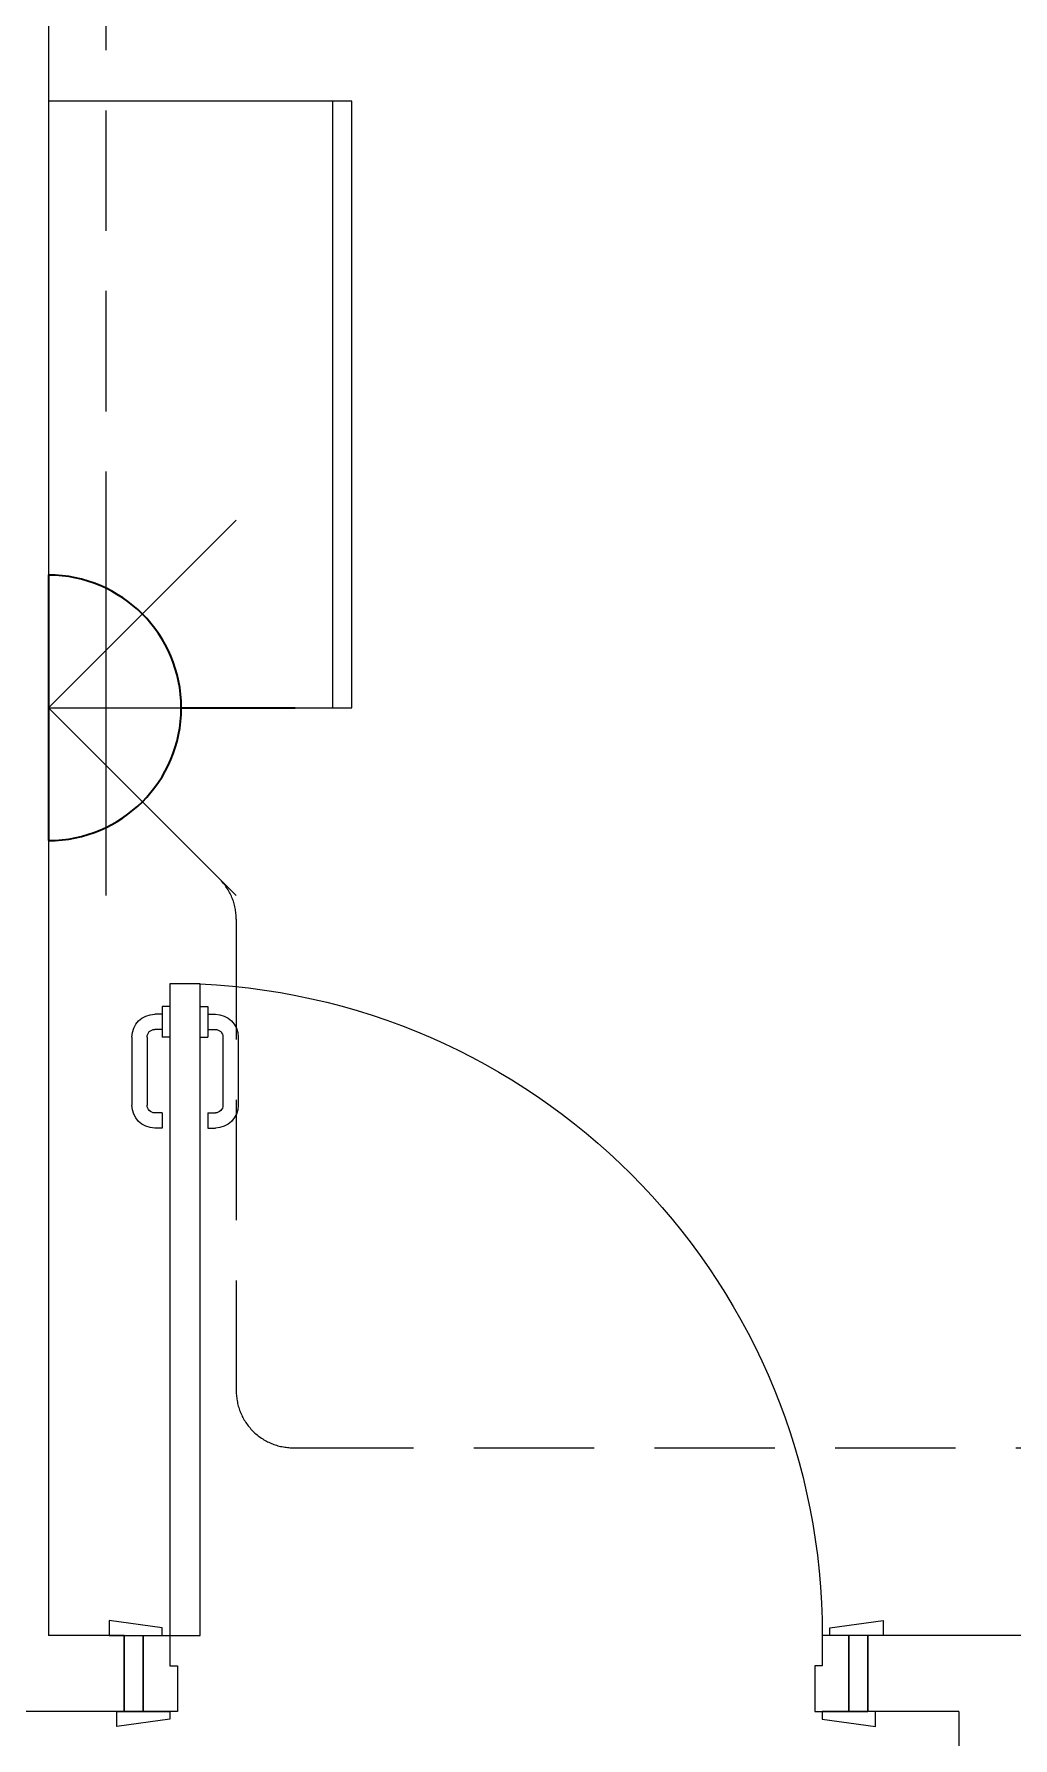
# Model space of a CAD drawing. Header units: inches. Extents: x -12418 to 57169, y -29325 to 19878.
# Drawn here: x 45264 to 46554, y -6982 to -4736 of the extents above; entities that cross this region are included whole.
import ezdxf
from ezdxf.enums import TextEntityAlignment as Align

# ---------------------------------------------------------------- set-up
doc = ezdxf.new("R2010")
doc.units = ezdxf.units.IN
doc.header["$LTSCALE"] = 25
doc.header["$MEASUREMENT"] = 0
doc.linetypes.add('DASHDOT', pattern=[25.4, 12.7, -6.35, 0, -6.35])
doc.linetypes.add('HIDDEN', pattern=[9.525, 6.35, -3.175])
doc.layers.get('0').update_dxf_attribs({"color": 8})
doc.layers.get('Defpoints').update_dxf_attribs({"color": 8})
for name, color, linetype, lineweight in [('00-Ground Floor$0$LOADING', 253, 'Continuous', 5), ('00-Ground Floor$0$Walls', 251, 'Continuous', 5), ('00-Ground Floor$0$Wooden Joinery', 251, 'Continuous', 5), ('E-LITE-CLNG-CNDT', 6, 'DASHDOT', 35), ('E-LITE-EXIT-NUMB', 6, 'Continuous', 25), ('E-POWR-FLOR-CNDT', 6, 'HIDDEN', 25), ('E-POWR-WALL @ 100', 4, 'Continuous', 35)]:
    doc.layers.add(name, color=color, linetype=linetype, lineweight=lineweight)
doc.styles.add('DC_Simplex', font='SIMPLEX.shx', dxfattribs={"width": 0.7})

# ---------------------------------------------------------------- blocks, each defined once
blk = doc.blocks.new('00-Ground Floor$0$A$C72370EFE')
at = {"layer": '00-Ground Floor$0$Wooden Joinery'}
for p, q in [((-0.01, -0.04), (-0.02, -0.04)), ((-0.01, -0.03), (-0.01, -0.07)), ((0, -0.03), (-0.01, -0.03)), ((0.04, -0.03), (0.05, -0.03)), ((0.05, -0.03), (0.05, -0.07)), ((0.05, -0.04), (0.06, -0.04)), ((-0.01, -0.06), (-0.02, -0.06)), ((0.05, -0.06), (0.06, -0.06)), ((-0.05, -0.07), (-0.05, -0.16)), ((-0.03, -0.07), (-0.03, -0.16)), ((0, -0.07), (-0.01, -0.07)), ((0.04, -0.07), (0.05, -0.07)), ((0.07, -0.07), (0.07, -0.16)), ((0.09, -0.07), (0.09, -0.16)), ((-0.01, -0.17), (-0.02, -0.17)), ((-0.01, -0.17), (-0.01, -0.19)), ((0.05, -0.17), (0.06, -0.17)), ((0.05, -0.17), (0.05, -0.19)), ((-0.01, -0.19), (-0.02, -0.19)), ((0.05, -0.19), (0.06, -0.19))]:
    blk.add_line(p, q, dxfattribs=at)
for centre, radius, start, end in [((-0.02, -0.07), 0.03, 90, 180), ((0.06, -0.07), 0.03, 0, 90), ((-0.02, -0.07), 0.01, 90, 180), ((0.06, -0.07), 0.01, 0, 90), ((-0.02, -0.16), 0.03, 180, 270), ((-0.02, -0.16), 0.01, 180, 270), ((0.06, -0.16), 0.01, 270, 0), ((0.06, -0.16), 0.03, 270, 0)]:
    blk.add_arc(centre, radius, start, end, dxfattribs=at)
blk = doc.blocks.new('00-Ground Floor$0$A$C5DAD61B4')
at = {"layer": '00-Ground Floor$0$Wooden Joinery'}
for points in [[(80, 959.1), (80, 969.1), (10, 979.1), (10, 959.1)], [(940, 959.1), (940, 969.1), (1010, 979.1), (1010, 959.1)], [(70, 859.1), (70, 849.1), (0, 839.1), (0, 859.1)], [(120, 859.1), (120, 0), (80, 0), (80, 859.1)], [(950, 859.1), (950, 849.1), (1020, 839.1), (1020, 859.1)]]:
    blk.add_lwpolyline(points, close=True, dxfattribs=at)
for points in [[(45, 859.1), (45, 959.1), (20, 959.1), (20, 859.1), (45, 859.1)], [(45, 859.1), (80, 859.1), (80, 899.1), (90, 899.1), (90, 959.1), (45, 959.1), (45, 859.1)], [(975, 859.1), (940, 859.1), (940, 899.1), (930, 899.1), (930, 959.1), (975, 959.1), (975, 859.1)], [(975, 859.1), (975, 959.1), (1000, 959.1), (1000, 859.1), (975, 859.1)]]:
    blk.add_lwpolyline(points, dxfattribs=at)
blk.add_arc((80, 859.1), 860, 272.666, 0, dxfattribs=at)
at = {"layer": '00-Ground Floor$0$Wooden Joinery', "xscale": 999.9999999998854, "yscale": 999.9999999998854, "zscale": 999.9999999998854, "rotation": 180}
blk.add_blockref('00-Ground Floor$0$A$C72370EFE', (120, 0), dxfattribs=at)
blk = doc.blocks.new('00-Ground Floor$0$GF21027-P')
at = {"layer": '00-Ground Floor$0$LOADING'}
for p, q in [((0.4, 0.4), (-0.4, 0.4)), ((-0.4, 0.4), (-0.4, 0)), ((0.4, 0), (0.4, 0.4)), ((-0.4, 0.025), (0.4, 0.025)), ((-0.4, 0), (0.4, 0))]:
    blk.add_line(p, q, dxfattribs=at)
blk = doc.blocks.new('00-Ground Floor')
at = {"layer": '00-Ground Floor$0$Walls'}
for p, q in [((45282.9, -2847.4, 0), (45282.9, -6847.4, 0)), ((45382.9, -6847.4, 0), (45282.9, -6847.4, 0)), ((45382.9, -6847.4, 0), (45382.9, -6947.4, 0)), ((48817.9, -6847.4, 0), (46362.9, -6847.4, 0)), ((46362.9, -6847.4, 0), (46362.9, -6947.4, 0)), ((45382.9, -6947.4, 0), (44757.5, -6947.4, 0)), ((46482.9, -6947.4, 0), (46362.9, -6947.4, 0)), ((46482.9, -6947.4, 0), (46482.9, -7667.4, 0))]:
    blk.add_line(p, q, dxfattribs=at)
at = {"layer": '00-Ground Floor$0$LOADING', "color": 1, "xscale": 1000, "yscale": 1000, "zscale": 1000, "rotation": 90.00000002091177}
blk.add_blockref('00-Ground Floor$0$GF21027-P', (45682.9, -5224.5, 0), dxfattribs=at)
at = {"layer": '00-Ground Floor$0$Wooden Joinery', "xscale": -1, "rotation": 180}
blk.add_blockref('00-Ground Floor$0$A$C5DAD61B4', (45362.9, -5988.4, 0), dxfattribs=at)
blk = doc.blocks.new('*U36')
blk.add_line((-1.75, 0), (-3.25, 0))
blk.add_lwpolyline([(0, 1.75, 1), (0, -1.75)], format="xyb", close=True)
at = {"layer": 'Defpoints'}
for p, q in [((-2.475, 2.475), (0, 0)), ((-0.758, -2.475), (-0.758, 2.475)), ((-2.475, -2.475), (0, 0))]:
    blk.add_line(p, q, dxfattribs=at)
at = {"layer": 'E-LITE-EXIT-NUMB', "style": 'DC_Simplex', "width": 0.7, "flags": 8}
blk.add_attdef('TYPE', text='', height=2, rotation=360, dxfattribs=at).set_placement((-2.682, 5.238), align=Align.RIGHT)
blk.add_attdef('CIRCUIT', (2.682, 5.238), '', height=2, rotation=360, dxfattribs=at)

msp = doc.modelspace()

# ---------------------------------------------------------------- linework, layer by layer
at = {"layer": 'E-POWR-FLOR-CNDT', "elevation": 0}
for points in [[(45616, -2971.2), (45514.2, -3072.9, -0.198912), (45461.2, -3094.9), (45433.7, -3094.9, 0.414214), (45358.7, -3169.9), (45358.7, -5548.7)], [(45406.7, -5748.2), (45508.4, -5850, -0.198912), (45530.4, -5903.1), (45530.4, -6524.9, 0.414214), (45605.4, -6599.9), (46695.7, -6599.9, -0.198912), (46748.7, -6621.9), (46850.5, -6723.7)]]:
    msp.add_lwpolyline(points, format="xyb", dxfattribs=at)

# ---------------------------------------------------------------- block references
at = {"layer": 'E-LITE-CLNG-CNDT'}
msp.add_blockref('00-Ground Floor', (0, 0), dxfattribs=at)
at = {"layer": 'E-POWR-WALL @ 100', "xscale": 100, "yscale": 100, "zscale": 100, "rotation": 180}
msp.add_blockref('*U36', (45282.9, -5624.5, 0), dxfattribs=at)

doc.saveas('drawing.dxf')
